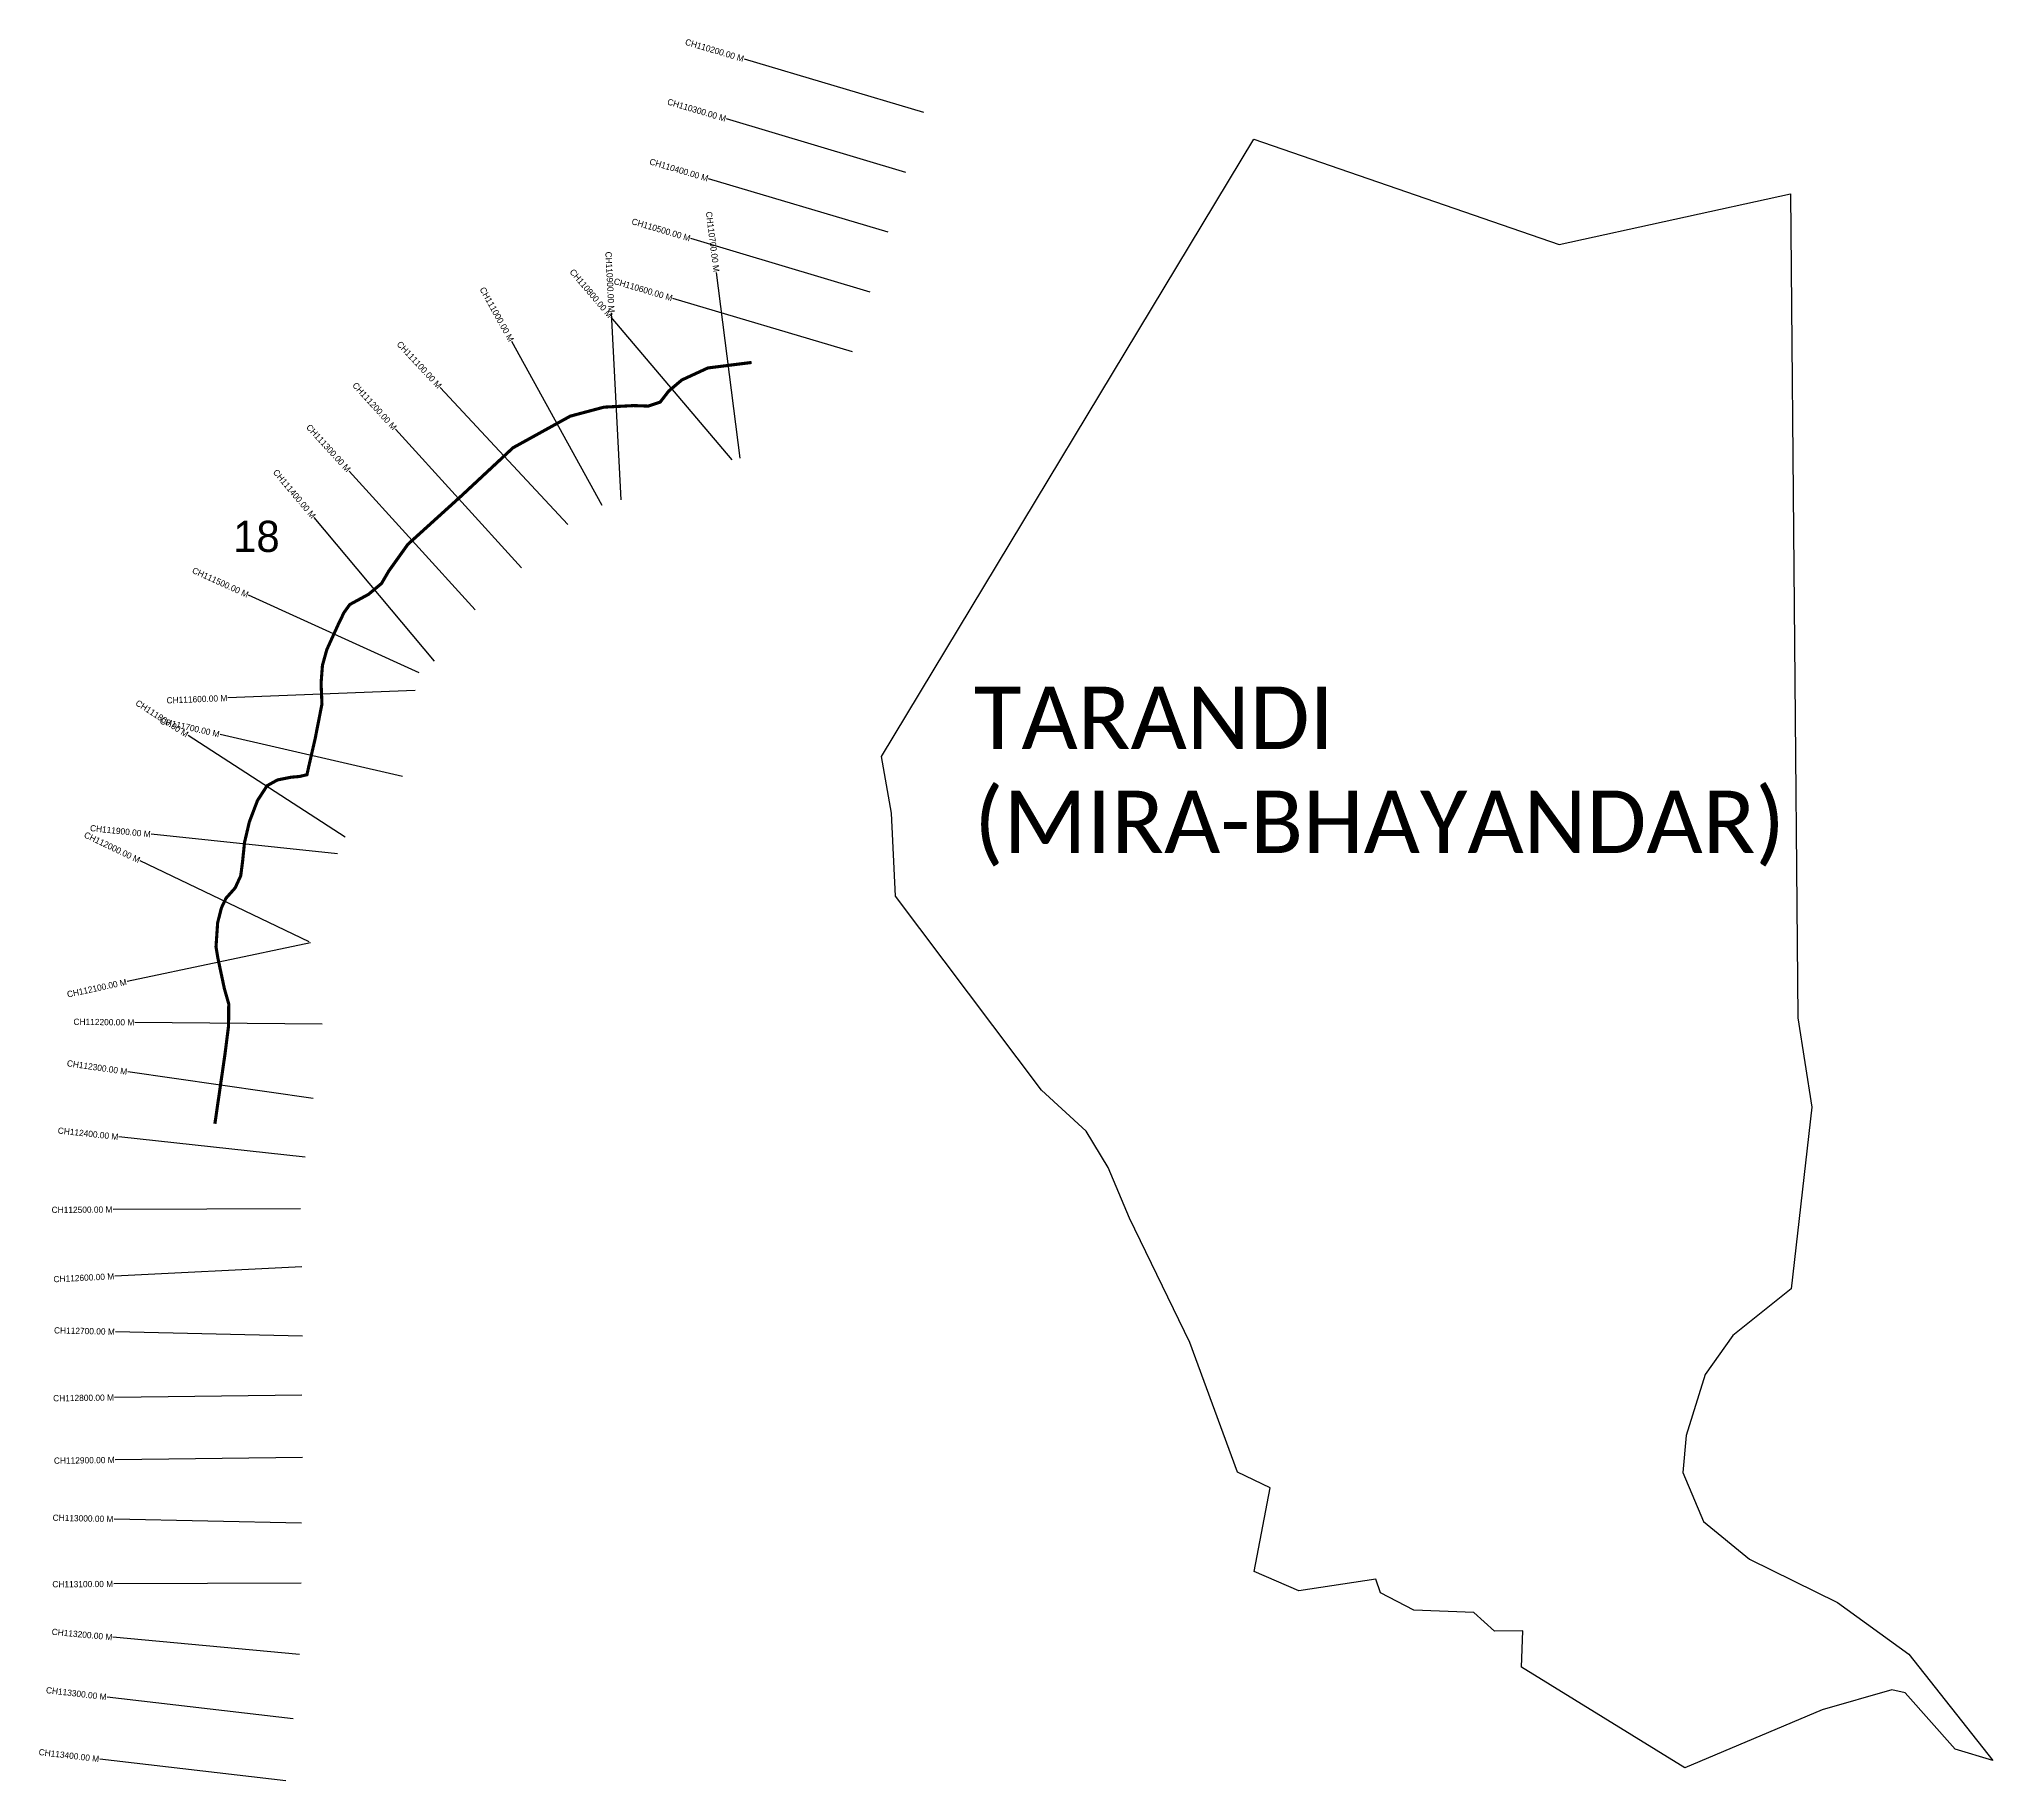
# Model space of a CAD drawing. Header units: metres. Extents: x 266911 to 270041, y 2134348 to 2137139.
import ezdxf
from ezdxf.enums import TextEntityAlignment as Align

# ---------------------------------------------------------------- set-up
doc = ezdxf.new("R2010")
doc.units = ezdxf.units.M
for name, color, linetype in [('CS', 134, 'Continuous'), ('CSMark', 6, 'Continuous'), ('UNPROTECTED', 10, 'Continuous'), ('VILLAGE NAME', 250, 'Continuous')]:
    doc.layers.add(name, color=color, linetype=linetype)

msp = doc.modelspace()

# ---------------------------------------------------------------- linework, layer by layer
at = {"color": 6}
msp.add_lwpolyline([(268857.3, 2136978.2), (269346.2, 2136809.5), (269716.8, 2136890.9), (269728.8, 2135570.4), (269751, 2135427.5), (269717.9, 2135136.5), (269624.7, 2135061.5), (269580.2, 2134999.2), (269549.8, 2134901.5), (269544.7, 2134842.3), (269577.7, 2134763.7), (269651.1, 2134703.2), (269792.1, 2134634), (269906.7, 2134551.3), (270041.2, 2134380.7), (269980.8, 2134399), (269900.7, 2134488.9), (269879.5, 2134494.2), (269767.5, 2134461.8), (269547.5, 2134369.1), (269286, 2134530.3), (269288.3, 2134588.7), (269242.8, 2134588.2), (269209.9, 2134617.7), (269113.7, 2134621.7), (269060.2, 2134649.3), (269052.6, 2134671.3), (268929.4, 2134652.3), (268857.6, 2134683.7), (268883.6, 2134817.7), (268831.3, 2134842.8), (268754.9, 2135050.3), (268658.4, 2135249.5), (268624.2, 2135330.9), (268588.8, 2135389), (268517.2, 2135454.8), (268283.1, 2135765.7), (268276.7, 2135898.4), (268260.8, 2135989.3), (268857.3, 2136978.2)], dxfattribs=at)
at = {"layer": 'CS'}
for p, q in [((268328.7, 2137020.9), (268041.2, 2137106.6)), ((268300.1, 2136925), (268012.6, 2137010.7)), ((268271.5, 2136829.2), (267984, 2136914.9)), ((268243, 2136733.4), (267955.5, 2136819.1)), ((268034.3, 2136467.1), (267996.7, 2136764.7)), ((268214.4, 2136637.5), (267926.9, 2136723.2)), ((268021.9, 2136464.5), (267828, 2136693.4)), ((267844, 2136400.3), (267828.6, 2136699.9)), ((267813.7, 2136391.6), (267668.7, 2136654.2)), ((267758.7, 2136360.9), (267554.2, 2136580.5)), ((267684, 2136291.5), (267482.4, 2136513.7)), ((267609.9, 2136224.3), (267408.3, 2136446.5)), ((267544.7, 2136141.8), (267352.3, 2136372)), ((267520.3, 2136123.6), (267247.2, 2136247.7)), ((267513.8, 2136095.2), (267214, 2136083.1)), ((267401.9, 2135859.8), (267150.2, 2136023)), ((267493.7, 2135957.3), (267201.3, 2136024.6)), ((267389.5, 2135833.5), (267091.1, 2135864.6)), ((267343.9, 2135692.6), (267073.3, 2135822.2)), ((267346, 2135691), (267052.6, 2135628.6)), ((267365, 2135560.2), (267065, 2135563.3)), ((267350.5, 2135441.2), (267053.6, 2135484)), ((267337.6, 2135347.4), (267039.4, 2135379.7)), ((267330, 2135264.7), (267030, 2135263.4)), ((267332.4, 2135171.5), (267032.7, 2135156.7)), ((267333.7, 2135060.6), (267033.8, 2135067.7)), ((267332.4, 2134966), (267032.4, 2134962.3)), ((267333.6, 2134866), (267033.6, 2134862.3)), ((267331.6, 2134760.9), (267031.6, 2134767.5)), ((267331.1, 2134664.9), (267031.1, 2134663.6)), ((267328.5, 2134550.5), (267029.8, 2134578.1)), ((267318.3, 2134447.3), (267020.4, 2134482.3)), ((267306.6, 2134348), (267008.7, 2134383))]:
    msp.add_line(p, q, dxfattribs=at)
at = {"layer": 'UNPROTECTED', "const_width": 5, "flags": 128}
msp.add_lwpolyline([(268052.8, 2136620.6), (267982.8, 2136611.8), (267941, 2136592.5), (267920.1, 2136574.8), (267906.4, 2136557.1), (267887.1, 2136550.7), (267863.8, 2136551.5), (267816.3, 2136549), (267762.4, 2136534.6), (267670.6, 2136483.9), (267588.6, 2136407.5), (267502.2, 2136329.2), (267471.7, 2136286.5), (267460.1, 2136266.6), (267439, 2136249), (267409.2, 2136232.8), (267399.9, 2136219.9), (267390.4, 2136200.2), (267372.4, 2136160.6), (267365.4, 2136135.3), (267363.2, 2136106.6), (267364.6, 2136073.4), (267353.7, 2136017.8), (267343.5, 2135973.5), (267340.6, 2135960.1), (267328.4, 2135957.2), (267315.7, 2135956.2), (267293.3, 2135951.7), (267276.7, 2135942.5), (267261.3, 2135918.7), (267248.3, 2135884.5), (267240.6, 2135851.7), (267237.4, 2135820.7), (267234.5, 2135798.2), (267225.6, 2135778.8), (267210.9, 2135762.2), (267203.6, 2135746.8), (267197.5, 2135722.9), (267194.9, 2135684.3), (267198.1, 2135665.3), (267208.3, 2135617.4), (267215.3, 2135592.9), (267215, 2135557.7), (267209.3, 2135512.6), (267193.1, 2135400.9)], dxfattribs=at)

# ---------------------------------------------------------------- texts
at = {"insert": (267222.5, 2136367), "char_height": 50, "attachment_point": 1}
msp.add_mtext_dynamic_manual_height_columns('18', width=70.183, gutter_width=1, heights=[0], dxfattribs=at)
at = {"layer": 'CSMark'}
for s, rotation, p in [('CH110200.00 M', 343.4004, (268040.2, 2137106.8)), ('CH110300.00 M', 343.4004, (268011.6, 2137011)), ('CH110400.00 M', 343.4004, (267983.1, 2136915.2)), ('CH110500.00 M', 343.4004, (267954.5, 2136819.3)), ('CH110700.00 M', 277.1882, (267996.6, 2136765.7)), ('CH110900.00 M', 272.9414, (267828.5, 2136700.9)), ('CH111000.00 M', 298.9035, (267668.2, 2136655.1)), ('CH110800.00 M', 310.2747, (267827.3, 2136694.1)), ('CH110600.00 M', 343.4004, (267925.9, 2136723.5)), ('CH111100.00 M', 312.9524, (267553.6, 2136581.2)), ('CH111200.00 M', 312.2192, (267481.7, 2136514.5)), ('CH111300.00 M', 312.2192, (267407.7, 2136447.3)), ('CH111400.00 M', 309.8866, (267351.6, 2136372.7)), ('CH111500.00 M', 335.5557, (267246.3, 2136248.1)), ('CH111600.00 M', 2.3049, (267213, 2136083.1)), ('CH111800.00 M', 327.0321, (267149.3, 2136023.6)), ('CH111700.00 M', 347.0445, (267200.3, 2136024.8)), ('CH112000.00 M', 334.4018, (267072.4, 2135822.7)), ('CH111900.00 M', 354.0624, (267090.1, 2135864.7)), ('CH112100.00 M', 12.021, (267051.6, 2135628.3)), ('CH112200.00 M', 359.4057, (267064, 2135563.3)), ('CH112300.00 M', 351.7938, (267052.6, 2135484.2)), ('CH112400.00 M', 353.8179, (267038.4, 2135379.8)), ('CH112500.00 M', 0.2444, (267029, 2135263.4)), ('CH112600.00 M', 2.8252, (267031.8, 2135156.6)), ('CH112700.00 M', 358.6391, (267032.8, 2135067.7)), ('CH112800.00 M', 0.7034, (267031.4, 2134962.3)), ('CH112900.00 M', 0.7034, (267032.6, 2134862.3)), ('CH113000.00 M', 358.729, (267030.6, 2134767.6)), ('CH113100.00 M', 0.2497, (267030.1, 2134663.6)), ('CH113200.00 M', 354.7326, (267028.8, 2134578.2)), ('CH113300.00 M', 353.3047, (267019.4, 2134482.4)), ('CH113400.00 M', 353.3047, (267007.7, 2134383.1))]:
    msp.add_text(s, height=10, rotation=rotation, dxfattribs=at).set_placement(p, align=Align.MIDDLE_RIGHT)
at = {"layer": 'VILLAGE NAME', "insert": (268409.1, 2136101.3), "char_height": 100, "attachment_point": 1}
msp.add_mtext_dynamic_manual_height_columns('{\\fCalibri|b0|i0|c0|p34;TARANDI (MIRA-BHAYANDAR)}', width=1449.11, gutter_width=643.2, heights=[0], dxfattribs=at)

doc.saveas('drawing.dxf')
